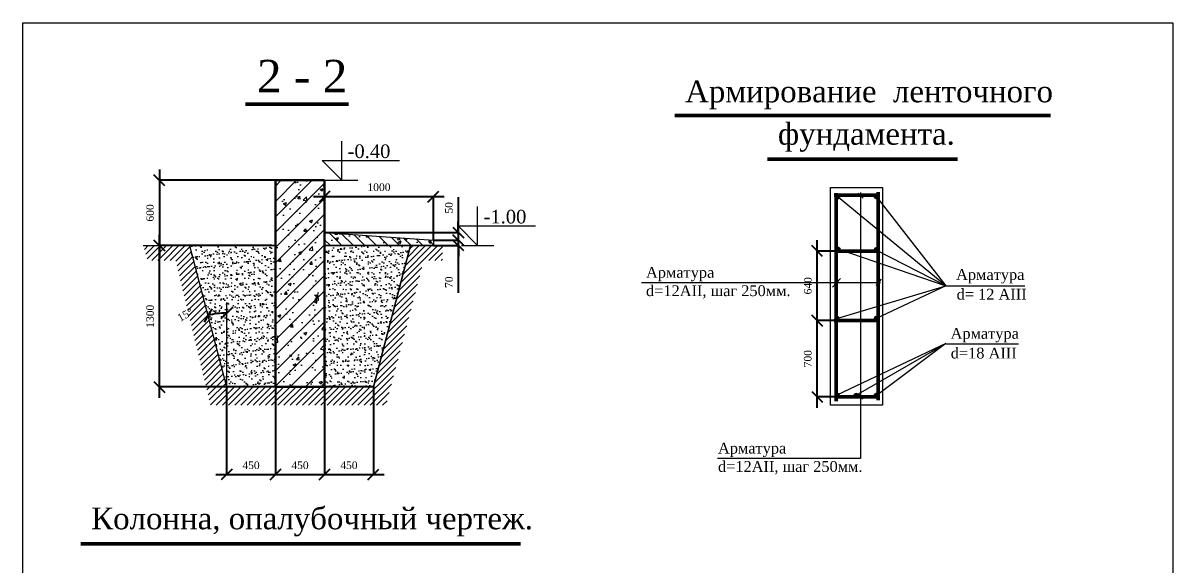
# Model space of a CAD drawing. Extents: x 1526320 to 3332998, y -546296 to 333165.
# Drawn here: x 1980503 to 1991064, y -421389 to -416406 of the extents above; entities that cross this region are included whole.
import ezdxf

# ---------------------------------------------------------------- set-up
doc = ezdxf.new("R2010")
doc.units = 0
doc.header["$LTSCALE"] = 500
doc.header["$MEASUREMENT"] = 0
doc.layers.get('0').update_dxf_attribs({"linetype": 'CONTINUOUS', "lineweight": 0})
doc.layers.add('Для печати', color=250, linetype='CONTINUOUS', lineweight=0)
doc.styles.get("Standard").update_dxf_attribs({"font": 'TIMES.TTF', "height": 150})
doc.dimstyles.new('ISO-25', dxfattribs={"dimtxt": 300, "dimasz": 100, "dimexe": 0, "dimexo": 0, "dimgap": 50, "dimtad": 1, "dimdec": 0, "dimrnd": 10, "dimtxsty": 'Standard', "dimblk": 'OBLIQUE', "dimcen": 100, "dimdle": 100, "dimadec": 0, "dimazin": 0, "dimtfac": 1, "dimtdec": 0, "dimtmove": 0, "dimatfit": 3, "dimldrblk": 'OBLIQUE', "dimfxl": 0, "dimarcsym": 0})
pattern_1 = [(50, (301193.96, 108620.21), (286.904073, -25.100854), [30, -330]), (355, (301193.96, 108620.21), (-55.500533, 300.876853), [24, -264]), (100.4514, (301217.87, 108618.12), (231.403753, 275.775817), [25.496076, -280.456845]), (46.1842, (301193.96, 108700.2), (426.89642, -66.207606), [45, -495]), (96.6356, (301229.54, 108694.7), (373.86508, 389.64715), [38.24412, -420.6852]), (351.1842, (301193.96, 108700.2), (373.86478, 389.64744), [36, -396]), (21, (301233.96, 108680.21), (238.76282, -161.047556), [30, -330]), (326, (301233.96, 108680.21), (97.326133, 290.06002), [24, -264]), (71.4514, (301253.86, 108666.8), (336.08905, 129.0122), [25.496076, -280.456845]), (37.5, (301193.96, 108620.21), (4.863942, 133.1575415), [0, -260.8, 0, -268, 0, -265]), (7.5, (301193.96, 108620.21), (105.227815, 157.764685), [0, -152.8, 0, -254.8, 0, -101]), (327.5, (301104.76, 108620.21), (213.5289745, -9.021949), [0, -100, 0, -312, 0, -414]), (317.5, (301064.76, 108620.21), (233.274468, 40.041993), [0, -130, 0, -207.2, 0, -294])]

# ---------------------------------------------------------------- blocks, each defined once
blk = doc.blocks.new('_Oblique')
at = {"color": 0, "linetype": 'ByBlock', "lineweight": -2}
blk.add_line((-0.5, -0.5), (0.5, 0.5), dxfattribs=at)
blk = doc.blocks.new('*D920')
at = {"layer": 'Для печати', "color": 0, "linetype": 'Continuous', "lineweight": -2, "ltscale": 0.13}
for p, q in [((1987796, -419242), (1987796, -418403)), ((1987963, -418503), (1987796, -418503)), ((1987953, -419142), (1987796, -419142))]:
    blk.add_line(p, q, dxfattribs=at)
at = {"layer": 'Для печати', "color": 0, "linetype": 'Continuous', "lineweight": -2, "ltscale": 0.13, "xscale": 100, "yscale": 100, "zscale": 100}
for p, rotation in [((1987796, -418503), 90), ((1987796, -419142), 270)]:
    blk.add_blockref('_Oblique', p, dxfattribs=dict(at, rotation=rotation))
at = {"layer": 'Для печати', "color": 0, "linetype": 'Continuous', "lineweight": 0, "ltscale": 0.13, "insert": (1987711, -418822), "char_height": 70, "attachment_point": 5, "rotation": 90}
blk.add_mtext('640', dxfattribs=at)
blk = doc.blocks.new('*D921')
at = {"layer": 'Для печати', "color": 0, "linetype": 'Continuous', "lineweight": -2, "ltscale": 0.13}
for p, q in [((1987796, -419943), (1987796, -419042)), ((1987953, -419142), (1987796, -419142)), ((1987956, -419843), (1987796, -419843))]:
    blk.add_line(p, q, dxfattribs=at)
at = {"layer": 'Для печати', "color": 0, "linetype": 'Continuous', "lineweight": -2, "ltscale": 0.13, "xscale": 100, "yscale": 100, "zscale": 100}
for p, rotation in [((1987796, -419142), 90), ((1987796, -419843), 270)]:
    blk.add_blockref('_Oblique', p, dxfattribs=dict(at, rotation=rotation))
at = {"layer": 'Для печати', "color": 0, "linetype": 'Continuous', "lineweight": 0, "ltscale": 0.13, "insert": (1987710, -419492), "char_height": 70, "attachment_point": 5, "rotation": 90}
blk.add_mtext('700', dxfattribs=at)
blk = doc.blocks.new('*D922')
at = {"layer": 'Для печати', "color": 0, "linetype": 'Continuous', "lineweight": -2, "ltscale": 0.13}
for p, q in [((1983272, -419010), (1983272, -420557)), ((1983721, -419751), (1983721, -420557)), ((1983172, -420557), (1983821, -420557))]:
    blk.add_line(p, q, dxfattribs=at)
at = {"layer": 'Для печати', "color": 0, "linetype": 'Continuous', "lineweight": -2, "ltscale": 0.13, "xscale": 100, "yscale": 100, "zscale": 100, "rotation": 180}
blk.add_blockref('_Oblique', (1983272, -420557), dxfattribs=at)
at = {"layer": 'Для печати', "color": 0, "linetype": 'Continuous', "lineweight": -2, "ltscale": 0.13, "xscale": 100, "yscale": 100, "zscale": 100}
blk.add_blockref('_Oblique', (1983721, -420557), dxfattribs=at)
at = {"layer": 'Для печати', "color": 0, "linetype": 'Continuous', "lineweight": 9, "ltscale": 0.13, "insert": (1983496, -420472), "char_height": 70, "attachment_point": 5}
blk.add_mtext('450', dxfattribs=at)
blk = doc.blocks.new('*D923')
at = {"layer": 'Для печати', "color": 0, "linetype": 'Continuous', "lineweight": -2, "ltscale": 0.13}
for p, q in [((1982822, -417852), (1982822, -420557)), ((1982373, -419752), (1982373, -420557)), ((1982273, -420557), (1982922, -420557))]:
    blk.add_line(p, q, dxfattribs=at)
at = {"layer": 'Для печати', "color": 0, "linetype": 'Continuous', "lineweight": -2, "ltscale": 0.13, "xscale": 100, "yscale": 100, "zscale": 100, "rotation": 180}
blk.add_blockref('_Oblique', (1982373, -420557), dxfattribs=at)
at = {"layer": 'Для печати', "color": 0, "linetype": 'Continuous', "lineweight": -2, "ltscale": 0.13, "xscale": 100, "yscale": 100, "zscale": 100}
blk.add_blockref('_Oblique', (1982822, -420557), dxfattribs=at)
at = {"layer": 'Для печати', "color": 0, "linetype": 'Continuous', "lineweight": 9, "ltscale": 0.13, "insert": (1982597, -420472), "char_height": 70, "attachment_point": 5}
blk.add_mtext('450', dxfattribs=at)
blk = doc.blocks.new('*D924')
at = {"layer": 'Для печати', "color": 0, "linetype": 'Continuous', "lineweight": -2, "ltscale": 0.13}
for p, q in [((1981755, -419852), (1981755, -418352)), ((1982789, -418452), (1981755, -418452)), ((1983722, -419752), (1981755, -419752))]:
    blk.add_line(p, q, dxfattribs=at)
at = {"layer": 'Для печати', "color": 0, "linetype": 'Continuous', "lineweight": -2, "ltscale": 0.13, "xscale": 100, "yscale": 100, "zscale": 100}
for p, rotation in [((1981755, -418452), 90), ((1981755, -419752), 270)]:
    blk.add_blockref('_Oblique', p, dxfattribs=dict(at, rotation=rotation))
at = {"layer": 'Для печати', "color": 0, "linetype": 'Continuous', "lineweight": 9, "ltscale": 0.13, "insert": (1981670, -419102), "char_height": 70, "attachment_point": 5, "rotation": 90}
blk.add_mtext('1300', dxfattribs=at)
blk = doc.blocks.new('*D925')
at = {"layer": 'Для печати', "color": 0, "linetype": 'Continuous', "lineweight": -2, "ltscale": 0.13}
blk.add_arc((1982373, -419750), 678, 90, 104.6546, dxfattribs=at)
at = {"layer": 'Для печати', "color": 0, "linetype": 'Continuous', "lineweight": -2, "ltscale": 0.13, "xscale": 100, "yscale": 100, "zscale": 100}
for p, rotation in [((1982201, -419095), 194.6546235408017), ((1982373, -419073), 359.9999999999982)]:
    blk.add_blockref('_Oblique', p, dxfattribs=dict(at, rotation=rotation))
at = {"layer": 'Для печати', "color": 0, "linetype": 'Continuous', "lineweight": 0, "ltscale": 0.13, "insert": (1981993, -419088), "char_height": 70, "attachment_point": 5, "rotation": 29.81}
blk.add_mtext('15°', dxfattribs=at)
blk = doc.blocks.new('*D948')
at = {"layer": 'Для печати', "color": 0, "linetype": 'Continuous', "lineweight": -2, "ltscale": 0.13}
for p, q in [((1982822, -419752), (1982822, -420557)), ((1983272, -419751), (1983272, -420557)), ((1982722, -420557), (1983372, -420557))]:
    blk.add_line(p, q, dxfattribs=at)
at = {"layer": 'Для печати', "color": 0, "linetype": 'Continuous', "lineweight": -2, "ltscale": 0.13, "xscale": 100, "yscale": 100, "zscale": 100, "rotation": 180}
blk.add_blockref('_Oblique', (1982822, -420557), dxfattribs=at)
at = {"layer": 'Для печати', "color": 0, "linetype": 'Continuous', "lineweight": -2, "ltscale": 0.13, "xscale": 100, "yscale": 100, "zscale": 100}
blk.add_blockref('_Oblique', (1983272, -420557), dxfattribs=at)
at = {"layer": 'Для печати', "color": 0, "linetype": 'Continuous', "lineweight": 9, "ltscale": 0.13, "insert": (1983047, -420472), "char_height": 70, "attachment_point": 5}
blk.add_mtext('450', dxfattribs=at)
blk = doc.blocks.new('*D949')
at = {"layer": 'Для печати', "color": 0, "linetype": 'Continuous', "lineweight": -2, "ltscale": 0.13}
for p, q in [((1983172, -418002), (1984372, -418002)), ((1983272, -418332), (1983272, -418002)), ((1984272, -418402), (1984272, -418002))]:
    blk.add_line(p, q, dxfattribs=at)
at = {"layer": 'Для печати', "color": 0, "linetype": 'Continuous', "lineweight": -2, "ltscale": 0.13, "xscale": 100, "yscale": 100, "zscale": 100, "rotation": 180}
blk.add_blockref('_Oblique', (1983272, -418002), dxfattribs=at)
at = {"layer": 'Для печати', "color": 0, "linetype": 'Continuous', "lineweight": -2, "ltscale": 0.13, "xscale": 100, "yscale": 100, "zscale": 100}
blk.add_blockref('_Oblique', (1984272, -418002), dxfattribs=at)
at = {"layer": 'Для печати', "color": 0, "linetype": 'Continuous', "lineweight": 0, "ltscale": 0.13, "insert": (1983772, -417916), "char_height": 70, "attachment_point": 5}
blk.add_mtext('1000', dxfattribs=at)
blk = doc.blocks.new('*D950')
at = {"layer": 'Для печати', "color": 0, "linetype": 'Continuous', "lineweight": -2, "ltscale": 0.13}
for p, q in [((1981755, -417752), (1981755, -418552)), ((1982988, -417852), (1981755, -417852)), ((1982789, -418452), (1981755, -418452))]:
    blk.add_line(p, q, dxfattribs=at)
at = {"layer": 'Для печати', "color": 0, "linetype": 'Continuous', "lineweight": -2, "ltscale": 0.13, "xscale": 100, "yscale": 100, "zscale": 100}
for p, rotation in [((1981755, -417852), 90), ((1981755, -418452), 270)]:
    blk.add_blockref('_Oblique', p, dxfattribs=dict(at, rotation=rotation))
at = {"layer": 'Для печати', "color": 0, "linetype": 'Continuous', "lineweight": 9, "ltscale": 0.13, "insert": (1981670, -418152), "char_height": 70, "attachment_point": 5, "rotation": 90}
blk.add_mtext('600', dxfattribs=at)
blk = doc.blocks.new('*D951')
at = {"layer": 'Для печати', "color": 0, "linetype": 'Continuous', "lineweight": -2, "ltscale": 0.13}
for p, q in [((1984501, -418402), (1984501, -418007)), ((1984272, -418402), (1984501, -418402)), ((1984501, -418452), (1984501, -418402)), ((1984272, -418452), (1984501, -418452)), ((1984501, -418452), (1984501, -418552))]:
    blk.add_line(p, q, dxfattribs=at)
at = {"layer": 'Для печати', "color": 0, "linetype": 'Continuous', "lineweight": -2, "ltscale": 0.13, "xscale": 100, "yscale": 100, "zscale": 100}
for p, rotation in [((1984501, -418402), 270), ((1984501, -418452), 90)]:
    blk.add_blockref('_Oblique', p, dxfattribs=dict(at, rotation=rotation))
at = {"layer": 'Для печати', "color": 0, "linetype": 'Continuous', "lineweight": 0, "ltscale": 0.13, "insert": (1984415, -418105), "char_height": 70, "attachment_point": 5, "rotation": 90}
blk.add_mtext('50', dxfattribs=at)
blk = doc.blocks.new('*D952')
at = {"layer": 'Для печати', "color": 0, "linetype": 'Continuous', "lineweight": -2, "ltscale": 0.13}
for p, q in [((1984500, -418332), (1984500, -418232)), ((1983272, -418332), (1984500, -418332)), ((1984500, -418332), (1984500, -418402)), ((1984272, -418402), (1984500, -418402)), ((1984500, -418402), (1984500, -418887))]:
    blk.add_line(p, q, dxfattribs=at)
at = {"layer": 'Для печати', "color": 0, "linetype": 'Continuous', "lineweight": -2, "ltscale": 0.13, "xscale": 100, "yscale": 100, "zscale": 100}
for p, rotation in [((1984500, -418332), 270), ((1984500, -418402), 90)]:
    blk.add_blockref('_Oblique', p, dxfattribs=dict(at, rotation=rotation))
at = {"layer": 'Для печати', "color": 0, "linetype": 'Continuous', "lineweight": 0, "ltscale": 0.13, "insert": (1984415, -418789), "char_height": 70, "attachment_point": 5, "rotation": 90}
blk.add_mtext('70', dxfattribs=at)

msp = doc.modelspace()

# ---------------------------------------------------------------- hatches: boundary and pattern name
at = {"layer": 'Для печати', "linetype": 'Continuous', "lineweight": 0, "ltscale": 0.13}
h = msp.add_hatch(dxfattribs=at)
h.set_pattern_fill('ANSI31', color=250, scale=800, style=0)
h.set_pattern_definition([(45, (301193.96, 108620.21), (-70.710678, 70.710678), [])])
h.paths.add_polyline_path([(1983271.6, -417852.3), (1982821.7, -417852.3), (1982821.7, -419751.8), (1983271.6, -419751.8)])
h = msp.add_hatch(dxfattribs=at)
h.set_pattern_fill('AR-CONC', color=250, scale=40, style=0)
h.set_pattern_definition(pattern_1)
h.paths.add_polyline_path([(1983271.6, -417852.3), (1982821.7, -417852.3), (1982821.7, -419751.8), (1983271.6, -419751.8)])
h = msp.add_hatch(dxfattribs=at)
h.set_pattern_fill('AR-CONC', color=250, scale=40, style=0)
h.set_pattern_definition(pattern_1)
edge = h.paths.add_edge_path()
edge.add_line((1983271.8, -418452.2), (1983271.8, -418332.2))
edge.add_line((1983271.8, -418332.2), (1984271.7, -418402))
edge.add_line((1984271.7, -418402), (1984271.7, -418452.1))
edge.add_line((1984271.7, -418452.1), (1983271.8, -418452.2))
h = msp.add_hatch(dxfattribs=at)
h.set_pattern_fill('ANSI31', color=250, scale=600, angle=90, style=0)
h.set_pattern_definition([(135, (301193.965, 108620.215), (-53.0330086, -53.0330086), [])])
edge = h.paths.add_edge_path()
edge.add_line((1983271.8, -418452.2), (1983271.8, -418332.2))
edge.add_line((1983271.8, -418332.2), (1984271.7, -418402))
edge.add_line((1984271.7, -418402), (1984271.7, -418452.1))
edge.add_line((1984271.7, -418452.1), (1983271.8, -418452.2))
h = msp.add_hatch(dxfattribs=at)
h.set_pattern_fill('ANSI31', color=250, scale=320, style=0)
h.set_pattern_definition([(45, (301193.965, 108620.215), (-28.28427125, 28.28427125), [])])
edge = h.paths.add_edge_path()
edge.add_line((1981606.5, -418452.2), (1982032.5, -418452.2))
edge.add_line((1982032.5, -418452.2), (1982372.7, -419751.6))
edge.add_line((1982372.7, -419751.6), (1983721.6, -419751.6))
edge.add_line((1983721.6, -419751.6), (1984061.1, -418452.1))
edge.add_line((1984061.1, -418452.1), (1984356.2, -418452.1))
edge.add_line((1984356.2, -418452.1), (1984356.2, -418590.5))
edge.add_line((1984356.2, -418590.5), (1984182.7, -418590.5))
edge.add_line((1984182.7, -418590.5), (1983835.9, -419920.4))
edge.add_line((1983835.9, -419920.4), (1982225.6, -419920.4))
edge.add_line((1982225.6, -419920.4), (1981904.8, -418588.5))
edge.add_line((1981904.8, -418588.5), (1981647.5, -418588.5))
edge.add_line((1981647.5, -418588.5), (1981606.5, -418452.2))
h = msp.add_hatch(dxfattribs=at)
h.set_pattern_fill('AR-SAND', color=250, scale=40, style=0)
h.set_pattern_definition([(37.5, (301193.965, 108620.215), (-2.5197343, 77.0729508), [0, -60.8, 0, -68, 0, -65]), (7.5, (301193.96, 108620.21), (70.791068, 112.8858426), [0, -32.8, 0, -54.8, 0, -21]), (327.5, (301144.765, 108620.215), (124.5656745, 0.2263621), [0, -20, 0, -72, 0, -94]), (317.5, (301144.76, 108620.21), (120.245064, 35.1070226), [0, -10, 0, -47.2, 0, -54])])
edge = h.paths.add_edge_path()
edge.add_line((1983271.8, -418452.2), (1984061, -418452.2))
edge.add_line((1984061, -418452.2), (1983720.9, -419751.7))
edge.add_line((1983720.9, -419751.7), (1983271.8, -419751.7))
edge.add_line((1983271.8, -419751.7), (1983271.8, -418452.2))
edge.add_line((1982821.7, -418452.2), (1982032.5, -418452.2))
edge.add_line((1982032.5, -418452.2), (1982372.7, -419751.7))
edge.add_line((1982372.7, -419751.7), (1982821.8, -419751.7))
edge.add_line((1982821.8, -419751.7), (1982821.7, -418452.2))

# ---------------------------------------------------------------- linework, layer by layer
at = {"layer": 'Для печати', "color": 250, "linetype": 'Continuous', "lineweight": 50}
for p, q in [((1982545.6, -417151.9), (1983490.9, -417151.9)), ((1986489, -417256.6), (1989937.8, -417256.6)), ((1987341, -417658.4), (1989085.7, -417658.4)), ((1988370.8, -417989.8), (1987952.6, -417989.8)), ((1987969.8, -417969.3), (1987969.8, -419882.2)), ((1988355.2, -417960.7), (1988355.2, -419873.6)), ((1987962.9, -418502.9), (1988364.1, -418502.9)), ((1987953.5, -419141.6), (1988368.5, -419141.6)), ((1987955.9, -419843), (1988372.3, -419843)), ((1981034.5, -421193.3), (1985072.4, -421193.3))]:
    msp.add_line(p, q, dxfattribs=at)
at = {"layer": 'Для печати', "color": 250, "linetype": 'Continuous', "lineweight": 15}
for p, q in [((1983429.4, -417851.1), (1983429.4, -417491.1)), ((1983429.4, -417851.1), (1983249.4, -417671.1)), ((1983249.4, -417671.1), (1983960.5, -417671.1)), ((1983281.5, -417851.1), (1983577.2, -417851.1)), ((1984678.2, -418452.2), (1984678.2, -418092.2)), ((1984498.2, -418272.2), (1985209.4, -418272.2)), ((1984678.2, -418452.2), (1984498.2, -418272.2)), ((1984530.4, -418452.2), (1984826.1, -418452.2))]:
    msp.add_line(p, q, dxfattribs=at)
at = {"layer": 'Для печати', "color": 250, "linetype": 'Continuous', "lineweight": 9}
for p, q in [((1988977.8, -418821.4), (1987992.3, -418011.3)), ((1988170.7, -417970.1), (1988219.2, -418016.6)), ((1988193.9, -417963.6), (1988193.9, -420408.7)), ((1988342.7, -418002.7), (1988977.8, -418821.4)), ((1987994.2, -418485.9), (1988978.6, -418821.7)), ((1988978.6, -418821.7), (1988337.1, -418494.6)), ((1988010.9, -418755.8), (1987936.7, -418834.8)), ((1988383.7, -418760.6), (1988333.7, -418820.3)), ((1988379.5, -418794.6), (1986183.3, -418794.6)), ((1987977.9, -419121.5), (1988977.7, -418820.8)), ((1988977.7, -418820.8), (1988338.8, -419122.8)), ((1988978.1, -418821.5), (1989704.4, -418821.5)), ((1988977.5, -419352.6), (1987976.6, -419826.5)), ((1988155.4, -419826.5), (1988978, -419352.6)), ((1988978, -419352.6), (1988338.9, -419834.7)), ((1988977, -419354), (1989644.5, -419354)), ((1988174.7, -419819.6), (1988213.1, -419863.2)), ((1988194.1, -420410.1), (1986880, -420410.1))]:
    msp.add_line(p, q, dxfattribs=at)
at = {"layer": 'Для печати', "color": 250, "linetype": 'Continuous', "lineweight": 9, "ltscale": 0.13}
for p, q in [((1981606.1, -418452.2), (1982821.7, -418452.2)), ((1983271.2, -418452.2), (1984061, -418452.2))]:
    msp.add_line(p, q, dxfattribs=at)
at = {"layer": 'Для печати', "color": 250, "linetype": 'Continuous', "lineweight": 0}
msp.add_lwpolyline([(1980502.7, -416406.1), (1991064.3, -416406.1), (1991064.3, -431203.7), (1980502.7, -431203.7)], close=True, dxfattribs=at)
at = {"layer": 'Для печати', "color": 250, "linetype": 'Continuous', "lineweight": 30, "ltscale": 0.13}
msp.add_lwpolyline([(1983271.6, -417852.3), (1982821.7, -417852.3), (1982821.7, -419751.8), (1983271.6, -419751.8)], close=True, dxfattribs=at)
at = {"layer": 'Для печати', "color": 250, "linetype": 'Continuous', "lineweight": 9}
msp.add_lwpolyline([(1987918.2, -417918.7), (1988395.3, -417918.7), (1988395.3, -419920), (1987918.2, -419920)], close=True, dxfattribs=at)
at = {"layer": 'Для печати', "color": 250, "linetype": 'Continuous', "lineweight": 15, "ltscale": 0.13}
for points in [[(1983271.8, -418452.2), (1983271.8, -418332.2), (1984271.7, -418402), (1984271.7, -418452.1), (1983271.8, -418452.2)], [(1981606.1, -418452.2), (1982032.5, -418452.2), (1982372.7, -419751.7), (1983721.5, -419751.7), (1984061, -418452.2), (1984359.1, -418452.2)]]:
    msp.add_lwpolyline(points, dxfattribs=at)
at = {"layer": 'Для печати', "color": 250, "linetype": 'Continuous', "lineweight": 0, "ltscale": 0.13}
for points in [[(1982821.7, -418452.2), (1982032.5, -418452.2), (1982372.7, -419751.7), (1982821.8, -419751.7), (1982821.7, -418452.2)], [(1983271.8, -418452.2), (1984061, -418452.2), (1983720.9, -419751.7), (1983271.8, -419751.7), (1983271.8, -418452.2)], [(1982372.8, -418975.2), (1982372.8, -419751.2)]]:
    msp.add_lwpolyline(points, dxfattribs=at)
at = {"layer": 'Для печати', "color": 250, "linetype": 'Continuous', "lineweight": 50}
for centre in [(1987985.5, -418003.6), (1988338.6, -418001.5), (1987991.1, -418489.4), (1988340, -418491.2), (1987978.1, -419123.4), (1988340, -419122.9), (1987980.9, -419830.3), (1988152.6, -419831.6), (1988338.8, -419830.1)]:
    msp.add_circle(centre, 10.3, dxfattribs=at)

# ---------------------------------------------------------------- texts
for s, height, p in [('2 - 2', 300, (1982651.1, -417044.9)), ('Армирование  ленточного', 200, (1986583.7, -417135)), ('фундамента.', 200, (1987435.7, -417525.1)), ('Колонна, опалубочный чертеж.', 200, (1981129.2, -421060))]:
    msp.add_text(s, height=height, dxfattribs=at).set_placement(p)
at = {"layer": 'Для печати', "color": 250, "linetype": 'Continuous', "lineweight": 15}
for s, p in [('-0.40', (1983483.6, -417647.7)), ('-1.00', (1984732.5, -418248.9))]:
    msp.add_text(s, height=125, dxfattribs=at).set_placement(p)
at = {"layer": 'Для печати', "color": 250, "linetype": 'Continuous', "lineweight": 9}
for s, p in [('Арматура', (1986224.4, -418748.1)), ('Арматура', (1989072.4, -418767.5)), ('d=12AII, шаг 250мм.', (1986224.4, -418916.8)), ('d= 12 AIII', (1989077, -418948.9)), ('Арматура', (1989021.6, -419308.9)), ('d=18 AIII', (1989023.3, -419490.1)), ('Арматура', (1986885.4, -420363.7)), ('d=12AII, шаг 250мм.', (1986885.4, -420532.5))]:
    msp.add_text(s, height=99.4, dxfattribs=at).set_placement(p)

# ---------------------------------------------------------------- dimensions: what is measured, and where the dimension line sits
at = {"layer": 'Для печати', "color": 250, "linetype": 'Continuous', "lineweight": 9, "ltscale": 0.13}
for p1, angle, picture, middle in [((1982987.9, -417852.3), 90, '*D950', (1981669.6, -418152.2)), ((1983721.8, -419751.7), 270, '*D924', (1981669.6, -419101.9))]:
    dim = msp.add_linear_dim(base=(1981755.2, -418452.1), p1=p1, p2=(1982789.4, -418452.1), angle=angle, dimstyle='ISO-25', dxfattribs=at)
    dim.commit()
    dim.dimension.update_dxf_attribs({"geometry": picture, "text_midpoint": middle})
for base, p1, p2, picture, middle in [((1982821.7, -420557.3), (1982372.6, -419751.9), (1982821.7, -417852.3), '*D923', (1982597.2, -420471.7)), ((1983721.2, -420557.3), (1983271.6, -419010.3), (1983721.2, -419751.5), '*D922', (1983496.4, -420471.7)), ((1983271.5, -420557.3), (1982821.7, -419751.8), (1983271.5, -419751.5), '*D948', (1983046.6, -420471.7))]:
    dim = msp.add_linear_dim(base=base, p1=p1, p2=p2, dimstyle='ISO-25', dxfattribs=at)
    dim.commit()
    dim.dimension.update_dxf_attribs({"geometry": picture, "text_midpoint": middle})
at = {"layer": 'Для печати', "color": 250, "linetype": 'Continuous', "lineweight": 0, "ltscale": 0.13}
dim = msp.add_linear_dim(base=(1984271.7, -418002), p1=(1983271.8, -418332.2), p2=(1984271.7, -418402), dimstyle='ISO-25', dxfattribs=at)
dim.commit()
dim.dimension.update_dxf_attribs({"geometry": '*D949', "text_midpoint": (1983771.7, -417916.4)})
for base, p1, p2, picture, middle in [((1984500.7, -418402), (1984271.7, -418452.1), (1984271.7, -418402), '*D951', (1984415.1, -418104.7)), ((1987796.1, -418502.9), (1987953.5, -419141.6), (1987962.9, -418502.9), '*D920', (1987710.5, -418822.3)), ((1987796.1, -419141.6), (1987955.9, -419843), (1987953.5, -419141.6), '*D921', (1987710.4, -419492.3))]:
    dim = msp.add_linear_dim(base=base, p1=p1, p2=p2, angle=270, dimstyle='ISO-25', dxfattribs=at)
    dim.commit()
    dim.dimension.update_dxf_attribs({"geometry": picture, "text_midpoint": middle})
dim = msp.add_linear_dim(base=(1984500.3, -418332.2), p1=(1984271.7, -418402), p2=(1983271.8, -418332.2), angle=270, dimstyle='ISO-25', dxfattribs=at)
dim.commit()
dim.dimension.update_dxf_attribs({"geometry": '*D952', "text_midpoint": (1984500.3, -418789), "dimtype": 160})
dim = msp.add_angular_dim_2l(base=(1982314.9, -419075.2), line1=((1982372.6, -419750.4), (1982102.8, -418718.5)), line2=((1982372.6, -418477.4), (1982372.6, -419750.4)), dimstyle='ISO-25', dxfattribs=at)
dim.commit()
dim.dimension.update_dxf_attribs({"geometry": '*D925', "text_midpoint": (1982035.8, -419162.4), "dimtype": 162})

doc.saveas('drawing.dxf')
